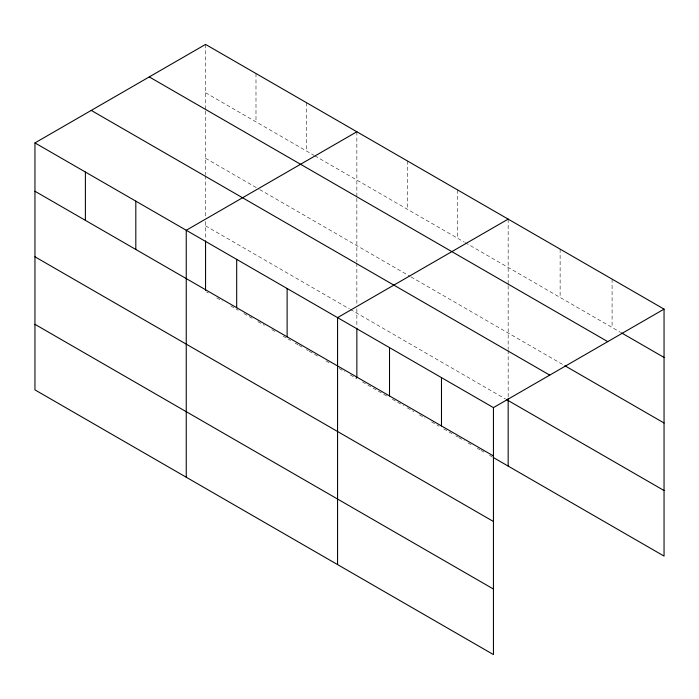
<?xml version="1.0" encoding="UTF-8"?>
<svg xmlns="http://www.w3.org/2000/svg" width="699" height="699" viewBox="0 0 699 699"><rect width="100%" height="100%" fill="white"/><g stroke="black" fill="none" stroke-linecap="round" stroke-linejoin="round"><path stroke-width="0.52" stroke-dasharray="3.5 2.62" d="M205.558 92.74L313.895 155.283M314.83 155.825L464.267 242.099M465.202 242.64L620.59 332.357M205.558 158.289L258.796 189.027M259.731 189.56L410.095 276.376M411.029 276.918L563.901 365.175M205.558 225.829L349.386 308.871M350.321 309.404L505.36 398.919M206.493 291.92L208.363 292.995M216.769 297.853L222.369 301.086M230.775 305.935L238.245 310.251M243.855 313.484L252.26 318.342M257.861 321.575L264.397 325.35M271.867 329.666L276.542 332.357M283.078 336.132L290.548 340.448M295.223 343.148L298.019 344.764M298.954 345.306L302.693 347.455M306.424 349.614L308.294 350.697M309.229 351.23L317.634 356.088M326.04 360.937L329.779 363.096M339.111 368.487L344.721 371.719M350.321 374.961L356.857 378.736M362.466 381.969L388.618 397.067M392.349 399.225L403.559 405.691M407.299 407.849L413.834 411.624M419.435 414.865L425.044 418.098M431.58 421.873L439.051 426.18M443.716 428.88L452.122 433.729M455.862 435.888L457.731 436.971M458.666 437.504L464.267 440.746M468.007 442.904L471.738 445.053M477.338 448.295L480.143 449.911M481.078 450.453L483.883 452.07M489.483 455.302L492.288 456.919M612.088 279.119L612.088 327.447M560.126 249.124L560.126 297.442M508.164 219.119L508.164 284.642M508.164 285.708L508.164 349.334M508.164 350.426L508.164 397.268M457.731 190.006L457.731 238.324M407.299 160.884L407.299 209.211M356.857 131.77L356.857 197.284M356.857 198.359L356.857 261.985M356.857 263.069L356.857 304.467M356.857 308.827L356.857 327.149M306.424 102.648L306.424 150.975M255.991 73.535L255.991 121.853M205.558 44.413L205.558 109.926M205.558 111.001L205.558 174.628M205.558 175.72L205.558 217.109M205.558 221.469L205.558 239.801"/><path stroke-width="1.05" d="M493.442 521.498L493.442 407.622L34.95 142.911L34.95 389.876L493.442 654.587L493.442 521.498L34.95 256.786M34.95 142.911L205.558 44.413L664.05 309.124L664.05 556.089L493.223 457.461M356.857 131.77L186.249 230.268L186.249 477.234M508.164 219.119L337.556 317.617L337.556 564.591M493.442 407.622L664.05 309.124M621.533 332.899L664.05 357.442M149.254 76.916L607.746 341.628M564.853 365.726L664.05 423M91.254 110.407L549.746 375.118M506.294 399.452L664.05 490.532M34.95 191.238L493.442 455.94M34.95 324.327L493.442 589.039M508.164 398.36L508.164 466.084M441.48 377.617L441.48 425.944M389.518 347.621L389.518 395.94M356.857 328.224L356.857 377.661M287.123 288.504L287.123 336.822M236.69 259.381L236.69 307.709M205.558 240.875L205.558 290.303M135.816 201.146L135.816 249.473M85.383 172.033L85.383 220.351"/></g></svg>
